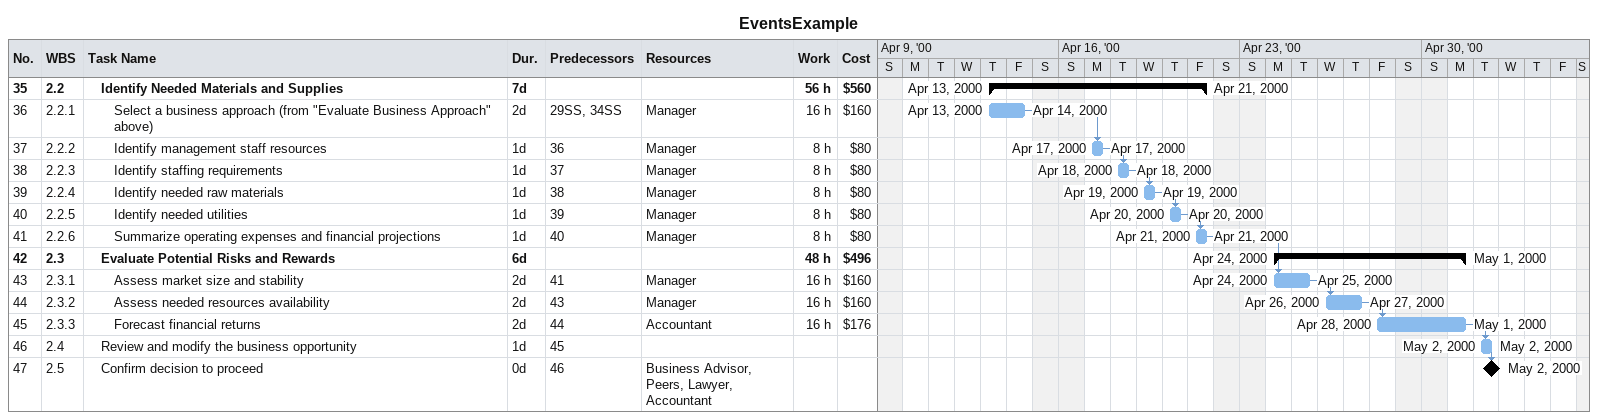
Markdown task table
EventsExample

| ID | WBS | Task | Duration | Start | Finish | Predecessors | Resources | Work (h) | Cost ($) |
|---|---|---|---|---|---|---|---|---|---|
| 35 | 2.2 | **Identify Needed Materials and Supplies** | 7d | 2000-04-13 | 2000-04-21 |  |  | 56 | 560 |
| 36 | 2.2.1 | Select a business approach (from "Evaluate Business Approach" above) | 2d | 2000-04-13 | 2000-04-14 | 29SS, 34SS | Manager | 16 | 160 |
| 37 | 2.2.2 | Identify management staff resources | 1d | 2000-04-17 | 2000-04-17 | 36 | Manager | 8 | 80 |
| 38 | 2.2.3 | Identify staffing requirements | 1d | 2000-04-18 | 2000-04-18 | 37 | Manager | 8 | 80 |
| 39 | 2.2.4 | Identify needed raw materials | 1d | 2000-04-19 | 2000-04-19 | 38 | Manager | 8 | 80 |
| 40 | 2.2.5 | Identify needed utilities | 1d | 2000-04-20 | 2000-04-20 | 39 | Manager | 8 | 80 |
| 41 | 2.2.6 | Summarize operating expenses and financial projections | 1d | 2000-04-21 | 2000-04-21 | 40 | Manager | 8 | 80 |
| 42 | 2.3 | **Evaluate Potential Risks and Rewards** | 6d | 2000-04-24 | 2000-05-01 |  |  | 48 | 496 |
| 43 | 2.3.1 | Assess market size and stability | 2d | 2000-04-24 | 2000-04-25 | 41 | Manager | 16 | 160 |
| 44 | 2.3.2 | Assess needed resources availability | 2d | 2000-04-26 | 2000-04-27 | 43 | Manager | 16 | 160 |
| 45 | 2.3.3 | Forecast financial returns | 2d | 2000-04-28 | 2000-05-01 | 44 | Accountant | 16 | 176 |
| 46 | 2.4 | Review and modify the business opportunity | 1d | 2000-05-02 | 2000-05-02 | 45 |  |  |  |
| 47 | 2.5 | Confirm decision to proceed | 0d | 2000-05-02 | 2000-05-02 | 46 | Business Advisor, Peers, Lawyer, Accountant |  |  |
